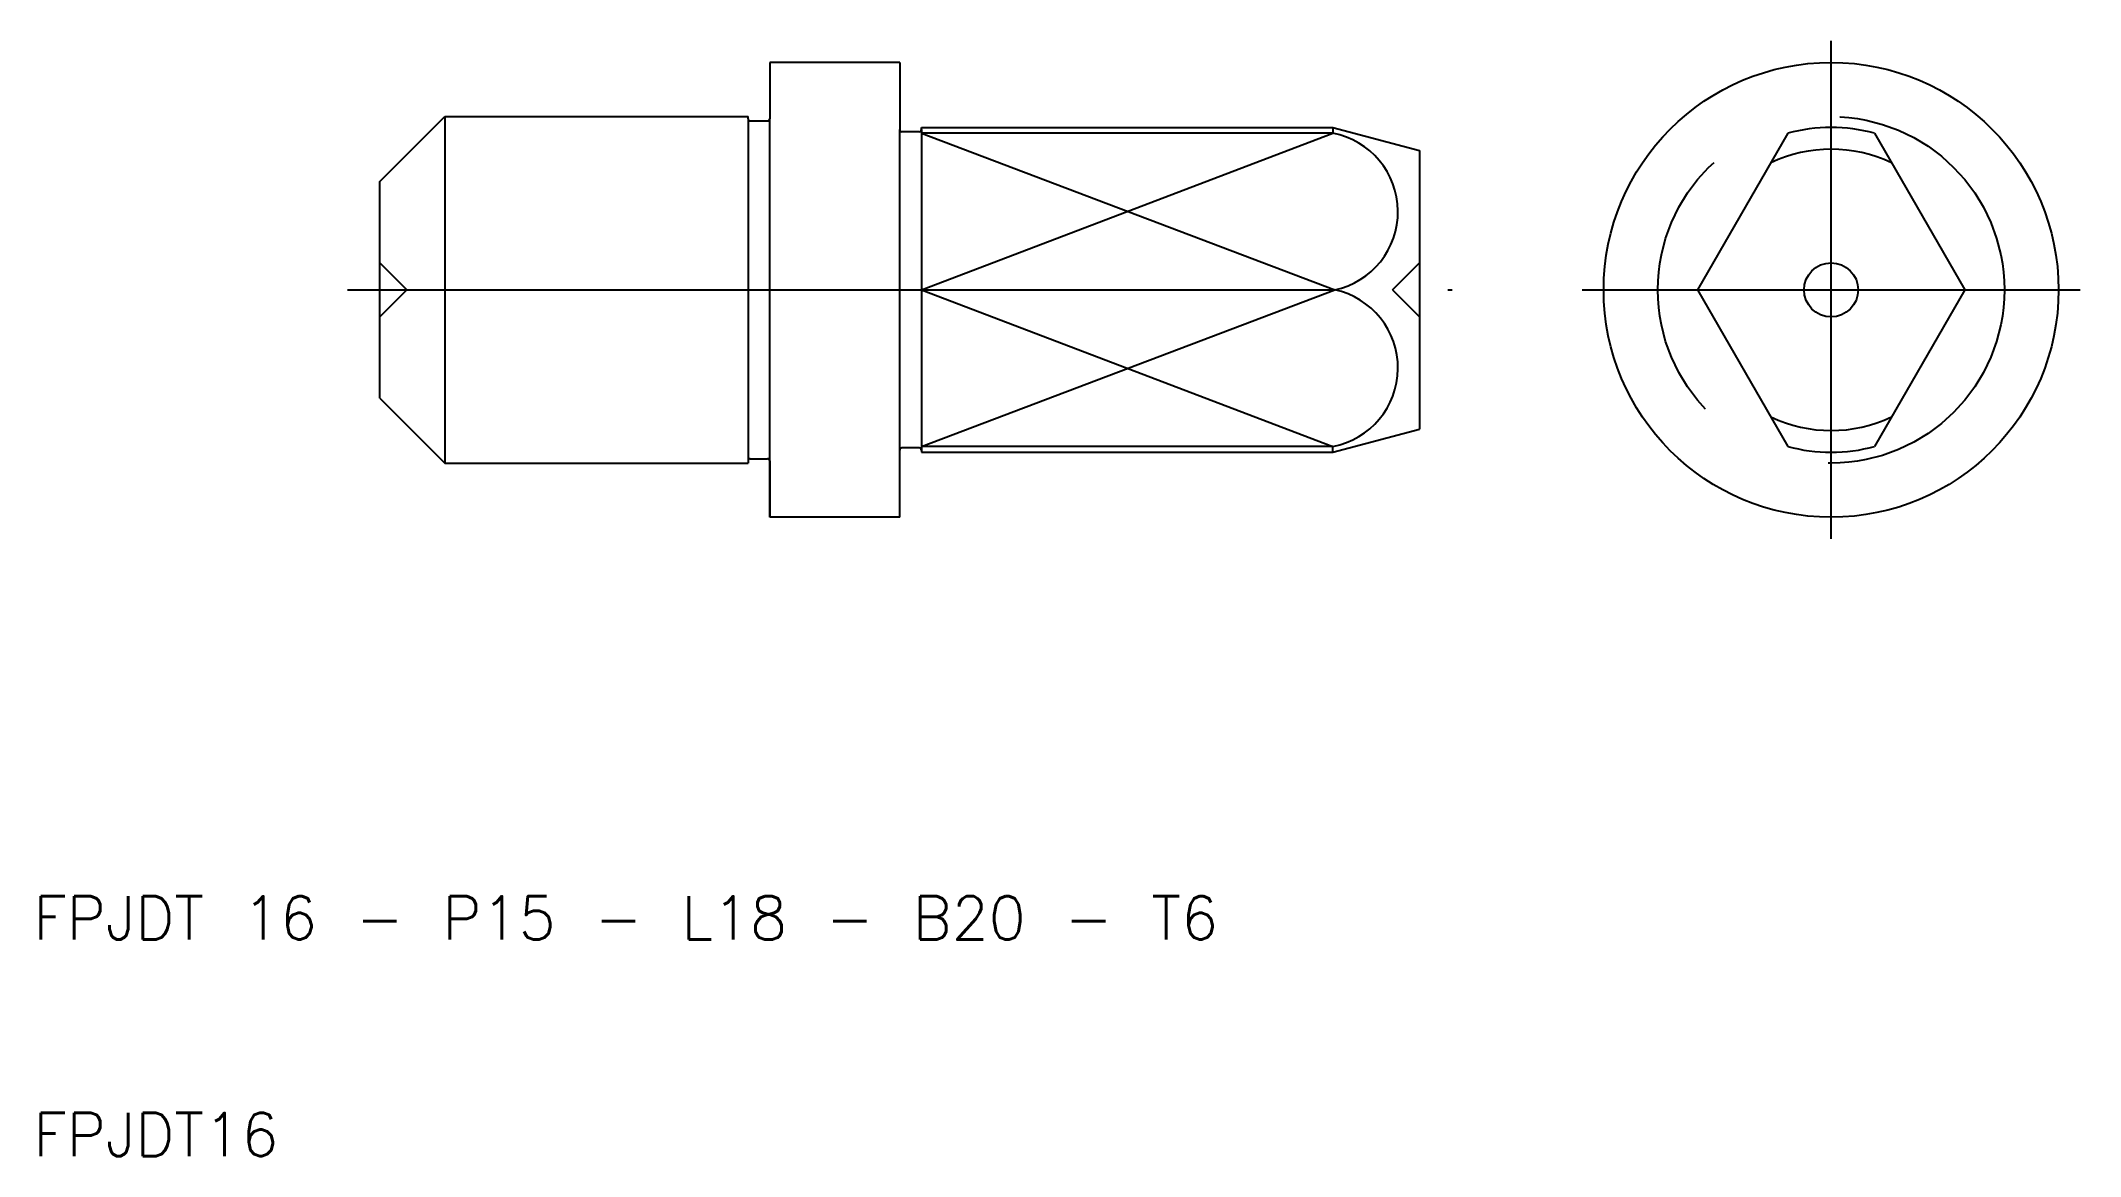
# Model space of a CAD drawing. Extents: x 10.3 to 104.5, y 10 to 61.5.
import ezdxf

# ---------------------------------------------------------------- set-up
doc = ezdxf.new("R2010")
doc.units = 0
doc.linetypes.add('CENTER', pattern=[50.8, 31.75, -6.35, 6.35, -6.35])
doc.linetypes.add('DASHED', pattern=[19.05, 12.7, -6.35])
doc.layers.get('0').update_dxf_attribs({"linetype": 'CONTINUOUS'})
doc.layers.add('CENTER', color=1, linetype='CENTER')
doc.styles.get("Standard").update_dxf_attribs({"font": 'txt.shx'})

msp = doc.modelspace()

# ---------------------------------------------------------------- linework, layer by layer
for p, q in [((50, 60.5), (44, 60.5)), ((44, 60.5), (44, 57.9)), ((50, 60.5), (50, 57.4)), ((26, 55), (29, 58)), ((29, 58), (43, 58)), ((29, 58), (29, 42)), ((43, 57.9), (43, 58)), ((43, 57.9), (43, 42.1)), ((43.1, 57.8), (43.9, 57.8)), ((44, 42.1), (44, 57.9)), ((51, 57.5), (70, 57.5)), ((51, 57.4), (51, 57.5)), ((70, 57.5), (74, 56.428)), ((70, 57.5), (70, 57.228)), ((50, 42.6), (50, 57.4)), ((50.9, 57.3), (50.1, 57.3)), ((51, 57.4), (51, 42.6)), ((70, 57.228), (51, 57.228)), ((91, 57.228), (86.827, 50)), ((95, 57.228), (99.173, 50)), ((74, 56.428), (74, 43.572)), ((26, 45), (26, 55)), ((51, 50), (70.08, 50)), ((86.827, 50), (91, 42.772)), ((99.173, 50), (95, 42.772)), ((26, 45), (29, 42)), ((70, 42.5), (74, 43.572)), ((50, 39.5), (50, 42.6)), ((50.9, 42.7), (50.1, 42.7)), ((70, 42.772), (51, 42.772)), ((51, 42.6), (51, 42.5)), ((51, 42.5), (70, 42.5)), ((70, 42.5), (70, 42.772)), ((29, 42), (43, 42)), ((43, 42.1), (43, 42)), ((43.1, 42.2), (43.9, 42.2)), ((44, 42.1), (44, 39.5)), ((44, 39.5), (44, 42.1)), ((50, 39.5), (44, 39.5))]:
    msp.add_line(p, q)
at = {"color": 3}
for p, q in [((51, 50), (70, 57.228)), ((51, 57.228), (70.08, 50)), ((51, 42.772), (70.08, 50)), ((51, 50), (70, 42.772))]:
    msp.add_line(p, q, dxfattribs=at)
at = {"color": 3, "linetype": 'DASHED'}
for p, q in [((27.25, 50), (26, 51.25)), ((72.75, 50), (74, 51.25)), ((27.25, 50), (26, 48.75)), ((72.75, 50), (74, 48.75))]:
    msp.add_line(p, q, dxfattribs=at)
for radius in [10.5, 1.25]:
    msp.add_circle((93, 50), radius)
msp.add_circle((93, 50), 8, dxfattribs=at)
for centre, radius, start, end in [((43.1, 57.9), 0.1, 180, 270), ((43.9, 57.9), 0.1, 270, 0), ((93, 50), 7.5, 74.53399, 105.46601), ((50.1, 57.4), 0.1, 180, 270), ((50.9, 57.4), 0.1, 270, 0), ((69.313, 53.606), 3.687, 282.00349, 79.2647), ((93, 50), 6.495, 64.60262, 115.39738), ((69.313, 46.394), 3.687, 280.7353, 77.99651), ((93, 50), 6.495, 244.60262, 295.39738), ((50.1, 42.6), 0.1, 90, 180), ((50.9, 42.6), 0.1, 0, 90), ((93, 50), 7.5, 254.53399, 285.46601), ((43.1, 42.1), 0.1, 90, 180), ((43.9, 42.1), 0.1, 0, 90)]:
    msp.add_arc(centre, radius, start, end)
at = {"layer": 'CENTER'}
for p, q in [((93, 38.5), (93, 61.5)), ((24.5, 50), (75.5, 50)), ((81.5, 50), (104.5, 50))]:
    msp.add_line(p, q, dxfattribs=at)

# ---------------------------------------------------------------- texts
for s, p in [('FPJDT 16 - P15 - L18 - B20 - T6', (10, 20)), ('FPJDT16', (10, 10))]:
    msp.add_text(s, height=2).set_placement(p)

doc.saveas('drawing.dxf')
